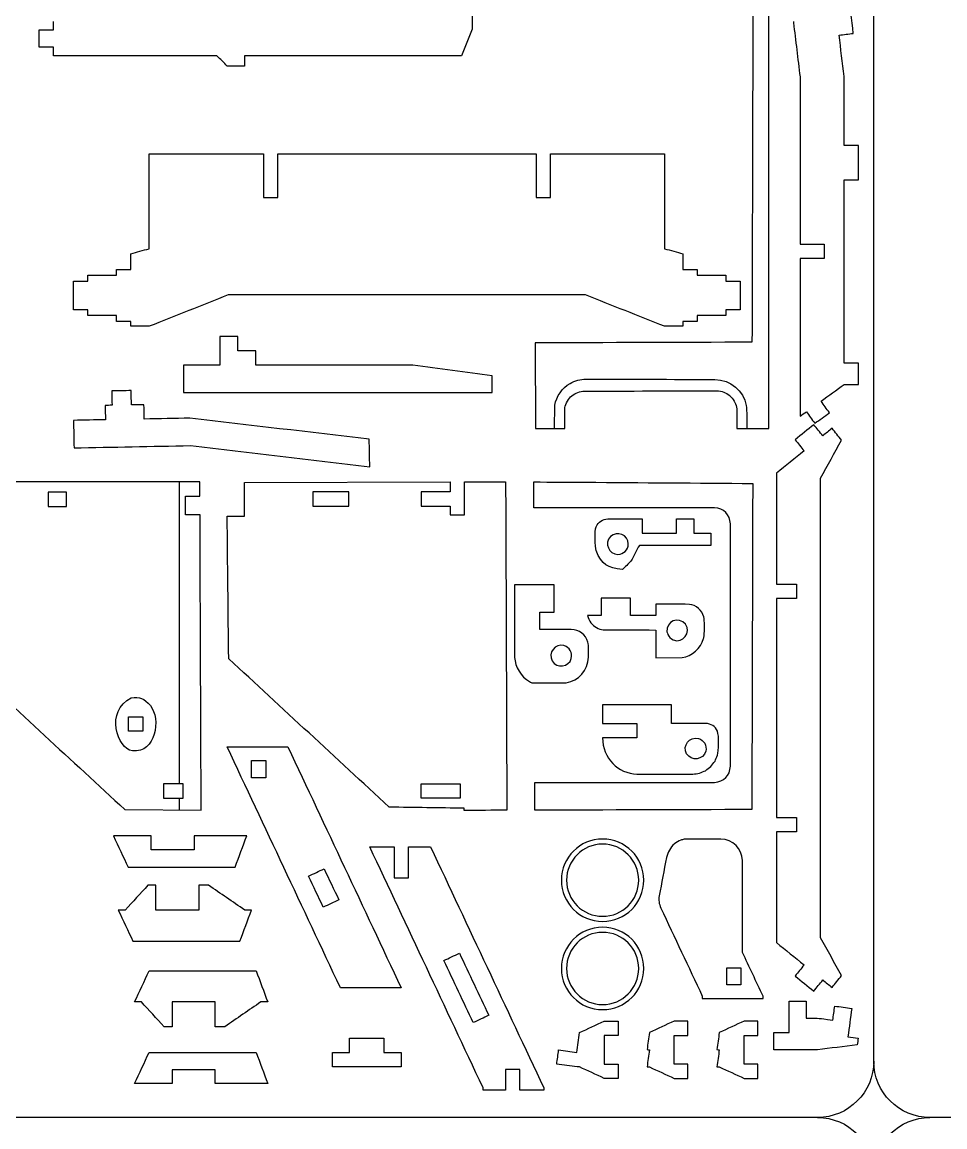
# Model space of a CAD drawing. Extents: x 1449 to 2334, y 110 to 990.
# Drawn here: x 1587.8 to 1752.1, y 548.2 to 744.9 of the extents above; entities that cross this region are included whole.
import ezdxf

# ---------------------------------------------------------------- set-up
doc = ezdxf.new("R2010")
doc.units = 0
doc.layers.get('0').update_dxf_attribs({"linetype": 'CONTINUOUS'})

msp = doc.modelspace()

# ---------------------------------------------------------------- linework, layer by layer
at = {"color": 175}
for p, q in [((1739.477645, 559.85946), (1739.477645, 979.85946)), ((1729.477645, 549.85946), (1459.477645, 549.85946)), ((2019.477645, 549.85946), (1749.477645, 549.85946))]:
    msp.add_line(p, q, dxfattribs=at)
at = {"color": 3}
for p, q in [((1734.195345, 722.90006), (1734.191645, 735.19916)), ((1679.177045, 687.76906), (1679.219345, 672.49826)), ((1679.219345, 672.49826), (1684.494745, 672.49826)), ((1715.099545, 672.49826), (1720.778245, 672.49826)), ((1619.500445, 663.00816), (1577.266645, 663.02806)), ((1627.409745, 662.88736), (1664.041145, 663.02016)), ((1666.584045, 663.03136), (1673.926845, 663.01226)), ((1700.654845, 631.72386), (1705.333345, 631.76256)), ((1678.580245, 627.23606), (1684.686445, 627.27476)), ((1606.126045, 604.67546), (1619.716145, 604.55056)), ((1712.256345, 599.44216), (1705.721645, 599.39026)), ((1611.672945, 591.20766), (1610.232745, 591.20926)), ((1621.046545, 591.20926), (1619.321645, 591.20766)), ((1614.560145, 566.02006), (1613.119945, 566.01846)), ((1623.933845, 566.01846), (1622.208745, 566.02006))]:
    msp.add_line(p, q, dxfattribs=at)
at = {"color": 1}
msp.add_line((1682.630145, 672.49826), (1682.667945, 676.67766), dxfattribs=at)
at = {"color": 250}
msp.add_line((1613.038345, 606.69716), (1616.494445, 606.69716), dxfattribs=at)
at = {"color": 3}
for points in [[(1720.778245, 672.49826), (1720.778045, 714.58866), (1720.777645, 756.67926), (1720.777345, 798.76966)], [(1667.948245, 770.09036), (1667.947245, 761.26536), (1667.946245, 752.44026), (1667.945145, 743.61526)], [(1735.832645, 742.86766), (1735.535845, 745.32186), (1735.239145, 747.77606), (1734.942445, 750.23016)], [(1717.948745, 746.32706), (1717.895945, 726.89886), (1717.843045, 707.47066), (1717.790145, 688.04246)], [(1593.412345, 743.48166), (1593.412345, 743.99156), (1593.412445, 744.50146), (1593.412445, 745.01136)], [(1667.945145, 743.61526), (1667.326845, 742.03816), (1666.708645, 740.46116), (1666.090345, 738.88406)], [(1725.178845, 745.01906), (1725.178845, 744.93406), (1725.178845, 744.84896), (1725.178845, 744.76406)], [(1725.178845, 744.76406), (1725.566845, 741.55536), (1725.954745, 738.34676), (1726.342645, 735.13806)], [(1590.862445, 740.42246), (1590.862645, 741.44236), (1590.862645, 742.46216), (1590.862745, 743.48196)], [(1590.862745, 743.48196), (1591.712645, 743.48186), (1592.562545, 743.48176), (1593.412345, 743.48166)], [(1733.301445, 742.56166), (1734.145145, 742.66366), (1734.988845, 742.76566), (1735.832645, 742.86766)], [(1734.191645, 735.19916), (1733.894845, 737.65336), (1733.598145, 740.10746), (1733.301445, 742.56166)], [(1593.411945, 740.42216), (1592.562145, 740.42226), (1591.712345, 740.42236), (1590.862445, 740.42246)], [(1593.411845, 738.89246), (1593.411845, 739.40236), (1593.411945, 739.91226), (1593.411945, 740.42216)], [(1622.530445, 738.88906), (1612.824145, 738.89016), (1603.118045, 738.89136), (1593.411845, 738.89246)], [(1624.365945, 737.05316), (1623.754045, 737.66516), (1623.142245, 738.27706), (1622.530445, 738.88906)], [(1627.425545, 738.88846), (1627.425445, 738.27666), (1627.425445, 737.66466), (1627.425345, 737.05286)], [(1666.090345, 738.88406), (1653.202045, 738.88546), (1640.313845, 738.88706), (1627.425545, 738.88846)], [(1627.425345, 737.05286), (1626.405545, 737.05296), (1625.385745, 737.05306), (1624.365945, 737.05316)], [(1726.342645, 735.13806), (1726.342645, 725.20566), (1726.342645, 715.27326), (1726.342645, 705.34086)], [(1736.744845, 722.90016), (1735.895045, 722.90016), (1735.045245, 722.90006), (1734.195345, 722.90006)], [(1736.744845, 716.78116), (1736.744845, 718.82086), (1736.744845, 720.86056), (1736.744845, 722.90016)], [(1610.449445, 704.52916), (1610.449445, 710.15846), (1610.449445, 715.78786), (1610.449445, 721.41726)], [(1610.449445, 721.41726), (1617.230545, 721.41726), (1624.011545, 721.41726), (1630.792645, 721.41726)], [(1630.792645, 721.41726), (1630.792645, 718.83346), (1630.792645, 716.24966), (1630.792645, 713.66586)], [(1633.342145, 721.41726), (1648.681045, 721.41726), (1664.019945, 721.41736), (1679.358745, 721.41736)], [(1633.342145, 713.66576), (1633.342145, 716.24956), (1633.342145, 718.83346), (1633.342145, 721.41726)], [(1679.358745, 721.41736), (1679.358745, 718.83356), (1679.358745, 716.24966), (1679.358745, 713.66586)], [(1681.908345, 713.66586), (1681.908345, 716.25216), (1681.908345, 718.83846), (1681.908345, 721.42486)], [(1681.908345, 721.42486), (1688.683445, 721.42486), (1695.458545, 721.42486), (1702.233645, 721.42486)], [(1702.233645, 721.42486), (1702.233645, 715.79296), (1702.233645, 710.16096), (1702.233645, 704.52916)], [(1734.195345, 684.14696), (1734.195345, 695.02496), (1734.195345, 705.90316), (1734.195345, 716.78116)], [(1734.195345, 716.78116), (1735.045245, 716.78116), (1735.895045, 716.78116), (1736.744845, 716.78116)], [(1630.792645, 713.66586), (1631.642545, 713.66586), (1632.492345, 713.66576), (1633.342145, 713.66576)], [(1679.358745, 713.66586), (1680.208645, 713.66586), (1681.058445, 713.66586), (1681.908345, 713.66586)], [(1607.186145, 703.65286), (1608.273845, 703.94486), (1609.361645, 704.23706), (1610.449445, 704.52916)], [(1702.233645, 704.52916), (1703.321345, 704.23706), (1704.409045, 703.94486), (1705.496745, 703.65286)], [(1726.342645, 705.34086), (1727.770445, 705.34086), (1729.198145, 705.34086), (1730.625845, 705.34086)], [(1730.625845, 705.34086), (1730.625845, 704.49096), (1730.625845, 703.64126), (1730.625845, 702.79136)], [(1607.186145, 700.85706), (1607.186145, 701.78906), (1607.186145, 702.72086), (1607.186145, 703.65286)], [(1705.496745, 703.65286), (1705.496745, 702.72086), (1705.496745, 701.78906), (1705.496745, 700.85706)], [(1730.625845, 702.79136), (1729.198145, 702.79136), (1727.770445, 702.79136), (1726.342645, 702.79136)], [(1726.342645, 702.79136), (1726.342645, 693.43036), (1726.342645, 684.06936), (1726.342645, 674.70836)], [(1604.636545, 699.83726), (1604.636545, 700.17726), (1604.636545, 700.51706), (1604.636545, 700.85706)], [(1604.636545, 700.85706), (1605.486445, 700.85706), (1606.336245, 700.85706), (1607.186145, 700.85706)], [(1705.496745, 700.85706), (1706.346645, 700.85706), (1707.196445, 700.85706), (1708.046345, 700.85706)], [(1708.046345, 700.85706), (1708.046345, 700.51706), (1708.046345, 700.17726), (1708.046345, 699.83726)], [(1596.987845, 693.67926), (1596.987845, 695.37906), (1596.987945, 697.07876), (1596.987945, 698.77856)], [(1596.987945, 698.77856), (1597.837745, 698.77856), (1598.687545, 698.77856), (1599.537445, 698.77856)], [(1599.537445, 698.77856), (1599.537445, 699.13146), (1599.537445, 699.48436), (1599.537445, 699.83726)], [(1599.537445, 699.83726), (1601.237145, 699.83726), (1602.936845, 699.83726), (1604.636545, 699.83726)], [(1708.046345, 699.83726), (1709.746045, 699.83726), (1711.445745, 699.83726), (1713.145445, 699.83726)], [(1713.145445, 699.83726), (1713.145445, 699.48436), (1713.145445, 699.13146), (1713.145445, 698.77856)], [(1713.145445, 698.77856), (1713.995345, 698.77856), (1714.845045, 698.77856), (1715.694945, 698.77856)], [(1715.694945, 698.77856), (1715.694945, 697.07876), (1715.694945, 695.37906), (1715.694945, 693.67926)], [(1624.541045, 696.30096), (1619.843845, 694.44126), (1615.146645, 692.58156), (1610.449445, 690.72186)], [(1688.159845, 696.30096), (1666.953545, 696.30096), (1645.747345, 696.30096), (1624.541045, 696.30096)], [(1702.233645, 690.72186), (1697.542445, 692.58156), (1692.851045, 694.44126), (1688.159845, 696.30096)], [(1599.537445, 693.67926), (1598.687545, 693.67926), (1597.837745, 693.67926), (1596.987845, 693.67926)], [(1599.537445, 692.62056), (1599.537445, 692.97346), (1599.537445, 693.32636), (1599.537445, 693.67926)], [(1604.636545, 692.62056), (1602.936845, 692.62056), (1601.237145, 692.62056), (1599.537445, 692.62056)], [(1604.636545, 691.60076), (1604.636545, 691.94076), (1604.636545, 692.28066), (1604.636545, 692.62056)], [(1713.145445, 692.62056), (1711.445745, 692.62056), (1709.746045, 692.62056), (1708.046345, 692.62056)], [(1708.046345, 692.62056), (1708.046345, 692.28066), (1708.046345, 691.94076), (1708.046345, 691.60076)], [(1715.694945, 693.67926), (1714.845045, 693.67926), (1713.995345, 693.67926), (1713.145445, 693.67926)], [(1713.145445, 693.67926), (1713.145445, 693.32636), (1713.145445, 692.97346), (1713.145445, 692.62056)], [(1607.186145, 691.60076), (1606.336245, 691.60076), (1605.486445, 691.60076), (1604.636545, 691.60076)], [(1607.186145, 690.72186), (1607.186145, 691.01486), (1607.186145, 691.30776), (1607.186145, 691.60076)], [(1610.449445, 690.72186), (1609.361645, 690.72186), (1608.273845, 690.72186), (1607.186145, 690.72186)], [(1705.496745, 690.72186), (1704.409045, 690.72186), (1703.321345, 690.72186), (1702.233645, 690.72186)], [(1708.046345, 691.60076), (1707.196445, 691.60076), (1706.346645, 691.60076), (1705.496745, 691.60076)], [(1705.496745, 691.60076), (1705.496745, 691.30776), (1705.496745, 691.01486), (1705.496745, 690.72186)], [(1626.248745, 688.92226), (1625.175545, 688.92226), (1624.102145, 688.92226), (1623.028945, 688.92226)], [(1623.028945, 688.92226), (1623.028945, 687.22266), (1623.028945, 685.52286), (1623.028945, 683.82316)], [(1626.248745, 686.37276), (1626.248745, 687.22266), (1626.248745, 688.07246), (1626.248745, 688.92226)], [(1717.790645, 687.88956), (1704.919345, 687.84936), (1692.048245, 687.80916), (1679.177045, 687.76906)], [(1717.790145, 688.04246), (1717.790345, 687.99146), (1717.790445, 687.94056), (1717.790645, 687.88956)], [(1629.468545, 686.37276), (1628.395345, 686.37276), (1627.321945, 686.37276), (1626.248745, 686.37276)], [(1629.468545, 683.82316), (1629.468545, 684.67306), (1629.468545, 685.52286), (1629.468545, 686.37276)], [(1623.028945, 683.82316), (1620.882345, 683.82316), (1618.735845, 683.82316), (1616.589345, 683.82316)], [(1616.589345, 683.82316), (1616.589345, 682.19146), (1616.589345, 680.55976), (1616.589345, 678.92806)], [(1657.396045, 683.82316), (1648.086945, 683.82316), (1638.777745, 683.82316), (1629.468545, 683.82316)], [(1671.547845, 681.87616), (1666.830545, 682.52516), (1662.113345, 683.17416), (1657.396045, 683.82316)], [(1736.744845, 684.14696), (1735.895045, 684.14696), (1735.045245, 684.14696), (1734.195345, 684.14696)], [(1736.744845, 680.36096), (1736.744845, 681.62286), (1736.744845, 682.88496), (1736.744845, 684.14696)], [(1671.547845, 678.92806), (1671.547845, 679.91066), (1671.547845, 680.89346), (1671.547845, 681.87616)], [(1607.256445, 679.27446), (1606.104545, 679.25236), (1604.952745, 679.23026), (1603.800945, 679.20806)], [(1603.800945, 679.20806), (1603.817245, 678.35836), (1603.833545, 677.50876), (1603.849945, 676.65906)], [(1607.305345, 676.72536), (1607.289045, 677.57516), (1607.272745, 678.42476), (1607.256445, 679.27446)], [(1616.589345, 678.92806), (1634.908845, 678.92806), (1653.228345, 678.92806), (1671.547845, 678.92806)], [(1685.709045, 678.34656), (1686.372345, 678.90656), (1687.149645, 679.14726), (1688.003445, 679.18556)], [(1688.003445, 679.18556), (1695.846645, 679.20086), (1703.689845, 679.21596), (1711.533145, 679.23126)], [(1711.533145, 679.23126), (1712.380045, 679.19286), (1713.171545, 678.94006), (1713.827445, 678.38716)], [(1730.088345, 677.40456), (1731.457345, 678.38996), (1732.826245, 679.37546), (1734.195245, 680.36086)], [(1734.195245, 680.36086), (1735.045145, 680.36086), (1735.895045, 680.36096), (1736.744845, 680.36096)], [(1603.849945, 676.65906), (1603.442045, 676.65116), (1603.034245, 676.64336), (1602.626345, 676.63556)], [(1609.537345, 676.76826), (1608.793345, 676.75396), (1608.049345, 676.73966), (1607.305345, 676.72536)], [(1609.586245, 674.21916), (1609.569945, 675.06886), (1609.553645, 675.91856), (1609.537345, 676.76826)], [(1684.494745, 676.25816), (1684.591445, 676.97246), (1685.142645, 677.86846), (1685.709045, 678.34656)], [(1713.827445, 678.38716), (1713.971045, 678.24386), (1714.114445, 678.10056), (1714.258045, 677.95716)], [(1714.258045, 677.95716), (1714.819445, 677.16576), (1715.053445, 676.68716), (1715.099545, 675.66476)], [(1731.577845, 675.33536), (1731.081245, 676.02506), (1730.584845, 676.71486), (1730.088345, 677.40456)], [(1602.626345, 676.63556), (1602.642645, 675.78576), (1602.659045, 674.93616), (1602.675345, 674.08646)], [(1684.494745, 672.49826), (1684.494745, 673.75156), (1684.494745, 675.00486), (1684.494745, 676.25816)], [(1715.099545, 675.66476), (1715.099545, 674.60926), (1715.099545, 673.55376), (1715.099545, 672.49826)], [(1726.342645, 674.70836), (1726.718745, 674.97896), (1727.094745, 675.24976), (1727.470745, 675.52036)], [(1727.470745, 675.52036), (1727.967245, 674.83066), (1728.463745, 674.14086), (1728.960145, 673.45116)], [(1728.960145, 673.45116), (1729.832745, 674.07916), (1730.705245, 674.70736), (1731.577845, 675.33536)], [(1602.675345, 674.08646), (1600.779445, 674.05006), (1598.883645, 674.01366), (1596.987845, 673.97726)], [(1596.987845, 673.97726), (1597.019145, 672.34586), (1597.050445, 670.71436), (1597.081845, 669.08296)], [(1617.720845, 674.37526), (1615.009345, 674.32326), (1612.297745, 674.27126), (1609.586245, 674.21916)], [(1649.647545, 670.61616), (1639.005245, 671.86916), (1628.363045, 673.12226), (1617.720845, 674.37526)], [(1728.800845, 673.20846), (1727.691145, 672.31466), (1726.581445, 671.42086), (1725.471745, 670.52696)], [(1730.400145, 671.22286), (1729.867045, 671.88476), (1729.333945, 672.54656), (1728.800845, 673.20846)], [(1732.064745, 672.56356), (1731.509845, 672.11666), (1730.954945, 671.66976), (1730.400145, 671.22286)], [(1733.729345, 670.43686), (1733.174445, 671.14576), (1732.619545, 671.85466), (1732.064745, 672.56356)], [(1597.081845, 669.08296), (1603.992845, 669.21566), (1610.903745, 669.34836), (1617.814845, 669.48116)], [(1617.814845, 669.48116), (1628.457045, 668.22806), (1639.099245, 666.97496), (1649.741545, 665.72196)], [(1649.741545, 665.72196), (1649.710245, 667.35336), (1649.678945, 668.98476), (1649.647545, 670.61616)], [(1725.471745, 670.52696), (1726.004845, 669.86516), (1726.537945, 669.20326), (1727.071045, 668.54146)], [(1729.995245, 663.70326), (1731.239945, 665.94786), (1732.484545, 668.19236), (1733.729345, 670.43686)], [(1727.071045, 668.54146), (1725.428145, 667.21826), (1723.785345, 665.89506), (1722.142545, 664.57186)], [(1619.500445, 660.45866), (1619.500445, 661.30846), (1619.500445, 662.15826), (1619.500445, 663.00816)], [(1627.409745, 656.93236), (1627.409745, 658.91736), (1627.409745, 660.90236), (1627.409745, 662.88736)], [(1664.041145, 663.02016), (1664.041145, 662.42226), (1664.041145, 661.82436), (1664.041145, 661.22636)], [(1666.590645, 657.16736), (1666.588545, 659.12206), (1666.586245, 661.07666), (1666.584045, 663.03136)], [(1673.926845, 663.01226), (1673.998345, 643.53026), (1674.069745, 624.04826), (1674.141245, 604.56636)], [(1678.947445, 658.42166), (1678.941845, 659.95176), (1678.936145, 661.48196), (1678.930545, 663.01206)], [(1678.930545, 663.01206), (1682.006145, 662.99496), (1685.081845, 662.97796), (1688.157545, 662.96086)], [(1688.157545, 662.96086), (1698.077845, 662.88936), (1707.998145, 662.81776), (1717.918545, 662.74626)], [(1722.142545, 664.57186), (1722.142545, 657.99166), (1722.142545, 651.41136), (1722.142545, 644.83126)], [(1729.995245, 581.86686), (1729.995245, 609.14566), (1729.995245, 636.42446), (1729.995245, 663.70326)], [(1664.041145, 661.22636), (1662.326745, 661.22636), (1660.612445, 661.22636), (1658.898045, 661.22636)], [(1658.898045, 661.22636), (1658.898045, 660.37656), (1658.898045, 659.52676), (1658.898045, 658.67686)], [(1717.918545, 662.74626), (1717.865445, 643.39306), (1717.812245, 624.03986), (1717.759245, 604.68666)], [(1616.950945, 657.14416), (1616.950945, 658.24896), (1616.950945, 659.35386), (1616.950945, 660.45866)], [(1616.950945, 660.45866), (1617.800845, 660.45866), (1618.650645, 660.45866), (1619.500445, 660.45866)], [(1619.512345, 657.14416), (1618.658545, 657.14416), (1617.804745, 657.14416), (1616.950945, 657.14416)], [(1619.716145, 604.55056), (1619.648145, 622.08176), (1619.580345, 639.61296), (1619.512345, 657.14416)], [(1658.898045, 658.67686), (1660.612445, 658.67686), (1662.326745, 658.67686), (1664.041145, 658.67686)], [(1664.041145, 658.67686), (1664.041145, 658.17376), (1664.041145, 657.67046), (1664.041145, 657.16736)], [(1664.041145, 657.16736), (1664.891045, 657.16736), (1665.740745, 657.16736), (1666.590645, 657.16736)], [(1711.094745, 658.42176), (1700.379045, 658.42176), (1689.663245, 658.42166), (1678.947445, 658.42166)], [(1713.950545, 655.56606), (1713.876845, 657.20726), (1712.735845, 658.34796), (1711.094745, 658.42176)], [(1624.624245, 631.53056), (1624.532945, 639.99776), (1624.441545, 648.46506), (1624.350245, 656.93236)], [(1624.350245, 656.93236), (1625.370045, 656.93236), (1626.389845, 656.93236), (1627.409745, 656.93236)], [(1690.021445, 650.78916), (1689.850245, 651.42806), (1689.731645, 654.29256), (1690.039645, 655.03666)], [(1690.039645, 655.03666), (1690.411045, 655.93376), (1691.190545, 656.38086), (1692.145245, 656.44356)], [(1692.145245, 656.44356), (1694.179745, 656.44356), (1696.214145, 656.44356), (1698.248645, 656.44356)], [(1698.248645, 656.44356), (1698.248645, 655.59366), (1698.248645, 654.74396), (1698.248645, 653.89406)], [(1704.367545, 653.89406), (1704.367545, 654.74396), (1704.367545, 655.59366), (1704.367545, 656.44356)], [(1704.367545, 656.44356), (1705.387345, 656.44356), (1706.407245, 656.44356), (1707.427045, 656.44356)], [(1707.427045, 656.44356), (1707.427045, 655.59366), (1707.427045, 654.74396), (1707.427045, 653.89406)], [(1713.950645, 612.38056), (1713.950645, 626.77566), (1713.950545, 641.17086), (1713.950545, 655.56606)], [(1698.248645, 653.89406), (1700.288245, 653.89406), (1702.327945, 653.89406), (1704.367545, 653.89406)], [(1707.427045, 653.89406), (1708.446845, 653.89406), (1709.466645, 653.89396), (1710.486445, 653.89396)], [(1710.486445, 653.89396), (1710.486445, 653.17076), (1710.486445, 652.44776), (1710.486445, 651.72456)], [(1697.738745, 651.72456), (1697.240445, 650.79006), (1696.741945, 649.85536), (1696.243645, 648.92076)], [(1710.486445, 651.72456), (1706.237245, 651.72456), (1701.987945, 651.72456), (1697.738745, 651.72456)], [(1694.733645, 647.41066), (1692.088045, 647.68656), (1691.057645, 648.28726), (1690.021445, 650.78916)], [(1696.243645, 648.92076), (1695.740345, 648.41736), (1695.236945, 647.91406), (1694.733645, 647.41066)], [(1682.557545, 644.71356), (1680.211945, 644.71356), (1677.866345, 644.71356), (1675.520745, 644.71356)], [(1675.520745, 644.71356), (1675.520745, 640.40406), (1675.520745, 636.09456), (1675.520745, 631.78506)], [(1682.557545, 639.81836), (1682.557545, 641.45006), (1682.557545, 643.08186), (1682.557545, 644.71356)], [(1722.142545, 644.83126), (1723.332345, 644.83126), (1724.522145, 644.83126), (1725.711945, 644.83126)], [(1725.711945, 644.83126), (1725.711945, 643.98136), (1725.711945, 643.13156), (1725.711945, 642.28166)], [(1696.167645, 642.31466), (1694.433945, 642.31466), (1692.700145, 642.31466), (1690.966545, 642.31466)], [(1690.966545, 642.31466), (1690.966545, 641.29486), (1690.966545, 640.27496), (1690.966545, 639.25516)], [(1696.167645, 639.25516), (1696.167645, 640.27496), (1696.167645, 641.29486), (1696.167645, 642.31466)], [(1706.663145, 641.22056), (1704.660445, 641.22926), (1702.657545, 641.23806), (1700.654845, 641.24676)], [(1700.654845, 641.24676), (1700.654845, 640.58286), (1700.654845, 639.91906), (1700.654845, 639.25516)], [(1725.711945, 642.28166), (1724.522145, 642.28166), (1723.332345, 642.28166), (1722.142545, 642.28166)], [(1722.142545, 642.28166), (1722.142545, 629.28386), (1722.142545, 616.28626), (1722.142545, 603.28846)], [(1680.007945, 636.75896), (1680.007945, 637.77876), (1680.007945, 638.79856), (1680.007945, 639.81836)], [(1680.007945, 639.81836), (1680.857845, 639.81836), (1681.707645, 639.81836), (1682.557545, 639.81836)], [(1709.219045, 638.97916), (1708.905645, 640.14866), (1707.832045, 641.10286), (1706.663145, 641.22056)], [(1690.966545, 639.25516), (1690.150645, 639.25516), (1689.334845, 639.25516), (1688.518945, 639.25516)], [(1688.518945, 639.25516), (1688.668145, 638.78386), (1688.790345, 638.34786), (1689.118445, 637.91736)], [(1689.118445, 637.91736), (1689.617345, 637.26276), (1690.473045, 636.76906), (1691.307845, 636.67176)], [(1700.654845, 639.25516), (1699.159045, 639.25516), (1697.663345, 639.25516), (1696.167645, 639.25516)], [(1709.284545, 635.71386), (1709.331445, 636.43756), (1709.372245, 638.40716), (1709.219045, 638.97916)], [(1685.616945, 636.75896), (1683.747245, 636.75896), (1681.877645, 636.75896), (1680.007945, 636.75896)], [(1688.572245, 634.49136), (1688.211045, 635.83896), (1687.036345, 636.71226), (1685.616945, 636.75896)], [(1691.307845, 636.67176), (1694.423545, 636.66466), (1697.539145, 636.65756), (1700.654845, 636.65046)], [(1700.654845, 636.65046), (1700.654845, 635.00836), (1700.654845, 633.36606), (1700.654845, 631.72386)], [(1709.167945, 635.12486), (1709.206745, 635.32116), (1709.245745, 635.51746), (1709.284545, 635.71386)], [(1688.676445, 631.82526), (1688.694145, 632.37336), (1688.728545, 633.90796), (1688.572245, 634.49136)], [(1705.333345, 631.76256), (1707.152045, 632.00036), (1708.694645, 633.35266), (1709.167945, 635.12486)], [(1653.217845, 605.10656), (1643.686645, 613.91456), (1634.155445, 622.72246), (1624.624245, 631.53056)], [(1675.520745, 631.78506), (1675.619145, 630.03836), (1676.657445, 628.37156), (1678.160345, 627.46486)], [(1684.686445, 627.27476), (1686.964545, 627.57266), (1688.599545, 629.44506), (1688.676445, 631.82526)], [(1577.545745, 631.08526), (1587.072445, 622.28206), (1596.599245, 613.47866), (1606.126045, 604.67546)], [(1678.160345, 627.46486), (1678.300245, 627.38856), (1678.440245, 627.31236), (1678.580245, 627.23606)], [(1703.434045, 623.34396), (1699.354845, 623.34396), (1695.275545, 623.34396), (1691.196245, 623.34396)], [(1691.196245, 623.34396), (1691.196245, 622.23916), (1691.196245, 621.13436), (1691.196245, 620.02956)], [(1703.434045, 620.02956), (1703.434045, 621.13436), (1703.434045, 622.23916), (1703.434045, 623.34396)], [(1691.196245, 620.02956), (1693.235845, 620.02956), (1695.275545, 620.02956), (1697.315145, 620.02956)], [(1697.315145, 620.02956), (1697.315145, 619.17966), (1697.315145, 618.32986), (1697.315145, 617.47996)], [(1709.537445, 620.02956), (1707.502945, 620.02956), (1705.468545, 620.02956), (1703.434045, 620.02956)], [(1711.643045, 618.62266), (1711.271845, 619.51966), (1710.492145, 619.96706), (1709.537445, 620.02956)], [(1711.661245, 614.37506), (1711.832445, 615.01396), (1711.951045, 617.87866), (1711.643045, 618.62266)], [(1624.350245, 615.83586), (1627.954845, 615.83606), (1631.559545, 615.83616), (1635.164245, 615.83636)], [(1644.510345, 572.94356), (1637.790345, 587.24096), (1631.070245, 601.53846), (1624.350245, 615.83586)], [(1635.164245, 615.83636), (1641.884245, 601.53886), (1648.604145, 587.24136), (1655.324245, 572.94396)], [(1691.196245, 617.47996), (1691.196245, 613.85136), (1693.933545, 611.07736), (1697.315145, 610.99666)], [(1697.315145, 617.47996), (1695.275545, 617.47996), (1693.235845, 617.47996), (1691.196245, 617.47996)], [(1711.205845, 613.27576), (1711.357645, 613.64226), (1711.509445, 614.00856), (1711.661245, 614.37506)], [(1709.537445, 611.60736), (1709.852145, 611.84886), (1710.166845, 612.09026), (1710.481545, 612.33166)], [(1710.481545, 612.33166), (1710.722945, 612.64636), (1710.964345, 612.96116), (1711.205845, 613.27576)], [(1711.094845, 609.52486), (1712.736145, 609.59856), (1713.876445, 610.73906), (1713.950645, 612.38056)], [(1697.315145, 610.99666), (1700.629645, 610.99666), (1703.943945, 610.99666), (1707.258445, 610.99666)], [(1707.258445, 610.99666), (1707.651645, 611.04846), (1708.044945, 611.10016), (1708.438145, 611.15196)], [(1708.438145, 611.15196), (1708.804645, 611.30376), (1709.170945, 611.45566), (1709.537445, 611.60736)], [(1679.127245, 609.52476), (1689.783045, 609.52476), (1700.439045, 609.52486), (1711.094845, 609.52486)], [(1679.145545, 604.56616), (1679.139445, 606.21896), (1679.133345, 607.87186), (1679.127245, 609.52476)], [(1666.563845, 604.92806), (1662.115245, 604.98756), (1657.666445, 605.04706), (1653.217845, 605.10656)], [(1666.554445, 604.52026), (1666.557545, 604.65616), (1666.560645, 604.79216), (1666.563845, 604.92806)], [(1674.141245, 604.56636), (1671.612345, 604.55096), (1669.083345, 604.53556), (1666.554445, 604.52026)], [(1717.759245, 604.68666), (1704.888045, 604.64646), (1692.016745, 604.60636), (1679.145545, 604.56616)], [(1722.142545, 603.28846), (1723.332345, 603.28846), (1724.522145, 603.28846), (1725.711945, 603.28846)], [(1725.711945, 603.28846), (1725.711945, 602.43856), (1725.711945, 601.58876), (1725.711945, 600.73886)], [(1610.811445, 599.98616), (1608.576345, 599.98616), (1606.341245, 599.98616), (1604.106145, 599.98616)], [(1604.106145, 599.98616), (1604.973745, 598.14026), (1605.841345, 596.29426), (1606.708845, 594.44836)], [(1610.811345, 597.53866), (1610.811345, 598.35446), (1610.811445, 599.17036), (1610.811445, 599.98616)], [(1618.460645, 599.98616), (1618.460645, 599.17036), (1618.460545, 598.35446), (1618.460545, 597.53866)], [(1627.829045, 599.98616), (1624.706245, 599.98616), (1621.583545, 599.98616), (1618.460645, 599.98616)], [(1625.761245, 594.44826), (1626.450445, 596.29426), (1627.139845, 598.14026), (1627.829045, 599.98616)], [(1725.711945, 600.73886), (1724.522145, 600.73886), (1723.332345, 600.73886), (1722.142545, 600.73886)], [(1722.142545, 600.73886), (1722.142545, 594.15876), (1722.142545, 587.57856), (1722.142545, 580.99836)], [(1669.901745, 555.15136), (1663.181745, 569.44886), (1656.461645, 583.74626), (1649.741545, 598.04376)], [(1649.741545, 598.04376), (1651.188845, 598.04266), (1652.636045, 598.04156), (1654.083345, 598.04046)], [(1654.083345, 598.04046), (1654.083445, 596.21006), (1654.083545, 594.37946), (1654.083645, 592.54896)], [(1656.632845, 598.04096), (1657.940345, 598.04206), (1659.248045, 598.04306), (1660.555545, 598.04416)], [(1656.633145, 592.54906), (1656.633045, 594.37976), (1656.632945, 596.21026), (1656.632845, 598.04096)], [(1660.555545, 598.04416), (1667.275545, 583.74676), (1673.995645, 569.44916), (1680.715645, 555.15176)], [(1691.196245, 599.44216), (1687.144045, 599.44216), (1683.859145, 596.15726), (1683.859145, 592.10506)], [(1698.533345, 592.10506), (1698.533345, 596.15716), (1695.248445, 599.44216), (1691.196245, 599.44216)], [(1703.984145, 598.58206), (1703.237945, 597.92506), (1702.809645, 597.09486), (1702.561545, 596.15766)], [(1705.097845, 599.22376), (1704.747645, 599.06056), (1704.284245, 598.84626), (1703.984145, 598.58206)], [(1705.721645, 599.39026), (1705.513745, 599.33476), (1705.305745, 599.27926), (1705.097845, 599.22376)], [(1716.091945, 595.60596), (1715.994745, 597.77486), (1714.425345, 599.34436), (1712.256345, 599.44216)], [(1618.460545, 597.53866), (1615.910845, 597.53866), (1613.361045, 597.53866), (1610.811345, 597.53866)], [(1702.561545, 596.15766), (1702.131045, 593.88946), (1701.700645, 591.62126), (1701.270245, 589.35306)], [(1606.708845, 594.44836), (1613.059545, 594.44836), (1619.410445, 594.44826), (1625.761245, 594.44826)], [(1716.090145, 579.26316), (1716.090745, 584.71076), (1716.091345, 590.15836), (1716.091945, 595.60596)], [(1654.083645, 592.54896), (1654.933445, 592.54896), (1655.783345, 592.54906), (1656.633145, 592.54906)], [(1683.859145, 592.10506), (1683.859145, 588.05286), (1687.144045, 584.76796), (1691.196245, 584.76796)], [(1691.196245, 584.76796), (1695.248445, 584.76796), (1698.533345, 588.05286), (1698.533345, 592.10506)], [(1610.232745, 591.20926), (1608.885545, 589.73576), (1607.538445, 588.26216), (1606.191345, 586.78866)], [(1611.672945, 586.78766), (1611.672945, 588.26106), (1611.672945, 589.73436), (1611.672945, 591.20766)], [(1619.321645, 591.20766), (1619.321645, 589.73436), (1619.321645, 588.26106), (1619.321645, 586.78766)], [(1627.466645, 586.78876), (1625.326645, 588.26226), (1623.186545, 589.73576), (1621.046545, 591.20926)], [(1701.270245, 589.35306), (1701.146445, 588.48516), (1701.229845, 587.96106), (1701.568745, 587.15466)], [(1606.191345, 586.78866), (1605.783345, 586.78866), (1605.375545, 586.78876), (1604.967545, 586.78876)], [(1604.967545, 586.78876), (1605.835045, 584.94286), (1606.702545, 583.09696), (1607.570045, 581.25096)], [(1619.321645, 586.78766), (1616.772045, 586.78766), (1614.222545, 586.78766), (1611.672945, 586.78766)], [(1626.622545, 581.25096), (1627.311745, 583.09696), (1628.001145, 584.94286), (1628.690345, 586.78876)], [(1628.690345, 586.78876), (1628.282445, 586.78876), (1627.874545, 586.78876), (1627.466645, 586.78876)], [(1701.568745, 587.15466), (1704.026945, 581.92366), (1706.485145, 576.69266), (1708.943345, 571.46166)], [(1691.196245, 583.73156), (1687.144045, 583.73156), (1683.859145, 580.44666), (1683.859145, 576.39446)], [(1698.533345, 576.39446), (1698.533345, 580.44656), (1695.248445, 583.73156), (1691.196245, 583.73156)], [(1607.570045, 581.25096), (1613.920845, 581.25096), (1620.271745, 581.25096), (1626.622545, 581.25096)], [(1722.142545, 580.99836), (1723.785345, 579.67516), (1725.428145, 578.35196), (1727.071045, 577.02876)], [(1733.729345, 575.13336), (1732.484545, 577.37776), (1731.239945, 579.62236), (1729.995245, 581.86686)], [(1719.756945, 571.46106), (1718.534645, 574.06176), (1717.312445, 576.66246), (1716.090145, 579.26316)], [(1683.859145, 576.39446), (1683.859145, 572.34226), (1687.144045, 569.05736), (1691.196245, 569.05736)], [(1691.196245, 569.05736), (1695.248445, 569.05736), (1698.533345, 572.34226), (1698.533345, 576.39446)], [(1727.071045, 577.02876), (1726.537945, 576.36696), (1726.004845, 575.70506), (1725.471745, 575.04316)], [(1607.854745, 570.43896), (1608.722245, 572.28486), (1609.589845, 574.13076), (1610.457345, 575.97676)], [(1610.457345, 575.97676), (1616.808145, 575.97676), (1623.158945, 575.97676), (1629.509745, 575.97676)], [(1629.509745, 575.97676), (1630.199045, 574.13076), (1630.888345, 572.28486), (1631.577545, 570.43896)], [(1725.471745, 575.04316), (1726.581445, 574.14936), (1727.691145, 573.25556), (1728.800845, 572.36176)], [(1732.064745, 573.00666), (1732.619545, 573.71546), (1733.174445, 574.42446), (1733.729345, 575.13336)], [(1655.324245, 572.94396), (1651.719545, 572.94386), (1648.114945, 572.94366), (1644.510345, 572.94356)], [(1728.800845, 572.36176), (1729.333945, 573.02366), (1729.867045, 573.68546), (1730.400145, 574.34736)], [(1730.400145, 574.34736), (1730.954945, 573.90046), (1731.509845, 573.45356), (1732.064745, 573.00666)], [(1609.078545, 570.43906), (1608.670645, 570.43906), (1608.262645, 570.43896), (1607.854745, 570.43896)], [(1613.119945, 566.01846), (1611.772845, 567.49196), (1610.425745, 568.96556), (1609.078545, 570.43906)], [(1622.208745, 570.44006), (1619.659245, 570.44006), (1617.109645, 570.44006), (1614.560145, 570.44006)], [(1614.560145, 570.44006), (1614.560145, 568.96676), (1614.560145, 567.49336), (1614.560145, 566.02006)], [(1622.208745, 566.02006), (1622.208745, 567.49336), (1622.208745, 568.96676), (1622.208745, 570.44006)], [(1630.353745, 570.43906), (1628.213745, 568.96556), (1626.073845, 567.49196), (1623.933845, 566.01846)], [(1631.577545, 570.43896), (1631.169645, 570.43896), (1630.761745, 570.43906), (1630.353745, 570.43906)], [(1708.943345, 571.46166), (1708.943345, 571.31956), (1708.943245, 571.17756), (1708.943245, 571.03546)], [(1708.943245, 571.03546), (1712.547845, 571.03526), (1716.152445, 571.03516), (1719.756945, 571.03496)], [(1719.756945, 571.03496), (1719.756945, 571.17696), (1719.756945, 571.31906), (1719.756945, 571.46106)], [(1724.384045, 564.97676), (1724.384245, 566.84416), (1724.384345, 568.71176), (1724.384445, 570.57916)], [(1724.384445, 570.57916), (1725.404345, 570.57906), (1726.424145, 570.57896), (1727.443945, 570.57886)], [(1727.443945, 570.57886), (1727.443845, 569.56046), (1727.443845, 568.54206), (1727.443745, 567.52356)], [(1732.181845, 567.17696), (1732.295345, 568.01626), (1732.408845, 568.85556), (1732.522345, 569.69486)], [(1732.522345, 569.69486), (1733.532945, 569.55816), (1734.543645, 569.42146), (1735.554245, 569.28486)], [(1735.554245, 569.28486), (1735.326845, 567.60336), (1735.099345, 565.92186), (1734.871945, 564.24036)], [(1687.074845, 564.97736), (1688.548145, 565.65656), (1690.021545, 566.33576), (1691.494845, 567.01506)], [(1691.494845, 567.01506), (1692.310745, 567.01506), (1693.126545, 567.01506), (1693.942445, 567.01506)], [(1693.942445, 567.01506), (1693.942445, 566.16466), (1693.942445, 565.31426), (1693.942445, 564.46396)], [(1703.941845, 567.01506), (1702.468545, 566.33586), (1700.995145, 565.65656), (1699.521845, 564.97726)], [(1706.389345, 567.01506), (1705.573545, 567.01506), (1704.757645, 567.01506), (1703.941845, 567.01506)], [(1706.389345, 564.46386), (1706.389345, 565.31426), (1706.389345, 566.16466), (1706.389345, 567.01506)], [(1716.387745, 567.01666), (1714.914345, 566.33746), (1713.441045, 565.65816), (1711.967745, 564.97896)], [(1718.835345, 567.01666), (1718.019445, 567.01666), (1717.203645, 567.01666), (1716.387745, 567.01666)], [(1718.835345, 564.46546), (1718.835345, 565.31596), (1718.835345, 566.16626), (1718.835345, 567.01666)], [(1727.443745, 567.52356), (1730.227245, 567.52326), (1729.273645, 567.57036), (1732.181845, 567.17696)], [(1686.595745, 561.44396), (1686.755545, 562.62186), (1686.915145, 563.79956), (1687.074845, 564.97736)], [(1699.521845, 564.97726), (1699.385045, 563.96906), (1699.248145, 562.96086), (1699.111345, 561.95266)], [(1711.967745, 564.97896), (1711.830845, 563.97066), (1711.694045, 562.96256), (1711.557145, 561.95426)], [(1721.691345, 564.97626), (1722.588945, 564.97646), (1723.486445, 564.97656), (1724.384045, 564.97676)], [(1721.691345, 561.91686), (1721.691345, 562.93666), (1721.691345, 563.95646), (1721.691345, 564.97626)], [(1646.145245, 561.45256), (1646.145245, 562.30246), (1646.145345, 563.15236), (1646.145345, 564.00226)], [(1646.145345, 564.00226), (1648.185045, 564.00226), (1650.224745, 564.00236), (1652.264445, 564.00236)], [(1652.264445, 564.00236), (1652.264545, 563.15256), (1652.264545, 562.30266), (1652.264545, 561.45276)], [(1691.494845, 564.46396), (1691.494845, 562.76436), (1691.494845, 561.06486), (1691.494845, 559.36526)], [(1693.942445, 564.46396), (1693.126545, 564.46396), (1692.310745, 564.46396), (1691.494845, 564.46396)], [(1703.941845, 559.36476), (1703.941845, 561.06446), (1703.941845, 562.76416), (1703.941845, 564.46386)], [(1703.941845, 564.46386), (1704.757645, 564.46386), (1705.573545, 564.46386), (1706.389345, 564.46386)], [(1716.387745, 559.36636), (1716.387745, 561.06606), (1716.387745, 562.76586), (1716.387745, 564.46546)], [(1716.387745, 564.46546), (1717.203645, 564.46546), (1718.019445, 564.46546), (1718.835345, 564.46546)], [(1736.529545, 562.78446), (1734.163045, 562.49526), (1731.796645, 562.20606), (1729.430145, 561.91686)], [(1734.871945, 564.24036), (1735.478445, 564.15936), (1736.084945, 564.07846), (1736.691445, 563.99746)], [(1736.691445, 563.99746), (1736.637545, 563.59306), (1736.583545, 563.18876), (1736.529545, 562.78446)], [(1607.854745, 555.91476), (1608.722245, 557.76066), (1609.589845, 559.60666), (1610.457345, 561.45266)], [(1610.457345, 561.45266), (1616.808045, 561.45266), (1623.158945, 561.45266), (1629.509745, 561.45266)], [(1629.509745, 561.45266), (1630.198945, 559.60666), (1630.888345, 557.76066), (1631.577545, 555.91476)], [(1643.085745, 558.90286), (1643.085745, 559.75276), (1643.085745, 560.60266), (1643.085745, 561.45256)], [(1643.085745, 561.45256), (1644.105545, 561.45256), (1645.125445, 561.45256), (1646.145245, 561.45256)], [(1652.264545, 561.45276), (1653.284445, 561.45276), (1654.304245, 561.45276), (1655.324145, 561.45276)], [(1655.324145, 561.45276), (1655.324145, 560.60286), (1655.324245, 559.75306), (1655.324245, 558.90316)], [(1683.021345, 559.35636), (1683.136045, 560.19976), (1683.250745, 561.04306), (1683.365445, 561.88646)], [(1683.365445, 561.88646), (1684.442245, 561.73896), (1685.519045, 561.59146), (1686.595745, 561.44396)], [(1699.519045, 561.89806), (1699.381645, 560.88606), (1699.244145, 559.87416), (1699.106745, 558.86216)], [(1699.111345, 561.95266), (1699.247245, 561.93446), (1699.383145, 561.91626), (1699.519045, 561.89806)], [(1711.965045, 561.89966), (1711.827545, 560.88776), (1711.690145, 559.87576), (1711.552645, 558.86386)], [(1711.557145, 561.95426), (1711.693145, 561.93606), (1711.829045, 561.91786), (1711.965045, 561.89966)], [(1729.430145, 561.91686), (1726.850545, 561.91686), (1724.270945, 561.91686), (1721.691345, 561.91686)], [(1655.324245, 558.90316), (1651.244745, 558.90306), (1647.165245, 558.90296), (1643.085745, 558.90286)], [(1686.659245, 558.86226), (1685.446645, 559.02696), (1684.233945, 559.19166), (1683.021345, 559.35636)], [(1687.074845, 558.86636), (1686.936245, 558.86496), (1686.797845, 558.86366), (1686.659245, 558.86226)], [(1691.494845, 556.81706), (1690.021545, 557.50016), (1688.548145, 558.18326), (1687.074845, 558.86636)], [(1691.494845, 559.36526), (1692.310745, 559.36526), (1693.126545, 559.36526), (1693.942445, 559.36526)], [(1693.942445, 559.36526), (1693.942445, 558.51586), (1693.942445, 557.66656), (1693.942445, 556.81706)], [(1699.106745, 558.86216), (1699.245145, 558.86356), (1699.383445, 558.86486), (1699.521845, 558.86626)], [(1699.521845, 558.86626), (1700.995145, 558.18316), (1702.468545, 557.50016), (1703.941845, 556.81706)], [(1706.389345, 559.36476), (1705.573545, 559.36476), (1704.757645, 559.36476), (1703.941845, 559.36476)], [(1706.389345, 556.81706), (1706.389345, 557.66626), (1706.389345, 558.51556), (1706.389345, 559.36476)], [(1711.552645, 558.86386), (1711.691045, 558.86516), (1711.829345, 558.86656), (1711.967745, 558.86786)], [(1711.967745, 558.86786), (1713.441045, 558.18476), (1714.914345, 557.50176), (1716.387745, 556.81866)], [(1718.835345, 559.36636), (1718.019445, 559.36636), (1717.203645, 559.36636), (1716.387745, 559.36636)], [(1718.835345, 556.81866), (1718.835345, 557.66786), (1718.835345, 558.51716), (1718.835345, 559.36636)], [(1622.209145, 558.36236), (1619.659345, 558.36236), (1617.109545, 558.36236), (1614.559845, 558.36236)], [(1614.559845, 558.36236), (1614.559845, 557.54646), (1614.559945, 556.73066), (1614.559945, 555.91476)], [(1622.209145, 555.91476), (1622.209145, 556.73066), (1622.209145, 557.54646), (1622.209145, 558.36236)], [(1676.440645, 558.41676), (1675.590745, 558.41676), (1674.740945, 558.41666), (1673.891145, 558.41666)], [(1673.891145, 558.41666), (1673.891145, 557.19296), (1673.891245, 555.96906), (1673.891245, 554.74536)], [(1676.440845, 554.74486), (1676.440745, 555.96886), (1676.440745, 557.19286), (1676.440645, 558.41676)], [(1693.942445, 556.81706), (1693.126545, 556.81706), (1692.310745, 556.81706), (1691.494845, 556.81706)], [(1703.941845, 556.81706), (1704.757645, 556.81706), (1705.573545, 556.81706), (1706.389345, 556.81706)], [(1716.387745, 556.81866), (1717.203645, 556.81866), (1718.019445, 556.81866), (1718.835345, 556.81866)], [(1614.559945, 555.91476), (1612.324845, 555.91476), (1610.089745, 555.91476), (1607.854745, 555.91476)], [(1631.577545, 555.91476), (1628.454745, 555.91476), (1625.332045, 555.91476), (1622.209145, 555.91476)], [(1669.901745, 554.74526), (1669.901745, 554.88066), (1669.901745, 555.01596), (1669.901745, 555.15136)], [(1673.891245, 554.74536), (1672.561445, 554.74536), (1671.231545, 554.74526), (1669.901745, 554.74526)], [(1680.715645, 554.74576), (1679.290645, 554.74546), (1677.865845, 554.74516), (1676.440845, 554.74486)], [(1680.715645, 555.15176), (1680.715645, 555.01646), (1680.715645, 554.88106), (1680.715645, 554.74576)]]:
    msp.add_open_spline(points, degree=3, dxfattribs=at)
at = {"color": 1}
for points in [[(1685.393145, 680.56076), (1686.308345, 681.09636), (1687.233845, 681.28966), (1688.255845, 681.33246)], [(1688.255845, 681.33246), (1695.899045, 681.30776), (1703.542145, 681.28286), (1711.185245, 681.25806)], [(1711.185245, 681.25806), (1713.976845, 681.18656), (1716.277545, 679.26246), (1716.759745, 676.60206)], [(1682.667945, 676.67766), (1682.952145, 678.24496), (1684.018845, 679.75646), (1685.393145, 680.56076)], [(1716.759745, 676.60206), (1716.894845, 675.85666), (1716.844145, 673.33316), (1716.844145, 672.49826)], [(1615.802045, 663.02666), (1615.802045, 645.10006), (1615.802145, 627.17336), (1615.802145, 609.24676)], [(1607.470145, 615.13316), (1604.796445, 615.47126), (1602.546845, 622.24226), (1607.267145, 624.56276)], [(1607.267145, 624.56276), (1608.777645, 624.80216), (1609.562745, 624.53486), (1610.679045, 623.18146)], [(1610.679045, 623.18146), (1612.588345, 620.86666), (1611.661245, 614.60316), (1607.470145, 615.13316)], [(1615.802145, 606.69716), (1615.802145, 605.99366), (1615.802145, 605.29006), (1615.802145, 604.58646)], [(1691.196245, 598.53256), (1687.646445, 598.53256), (1684.768745, 595.65486), (1684.768745, 592.10506)], [(1697.623745, 592.10506), (1697.623745, 595.65486), (1694.746045, 598.53256), (1691.196245, 598.53256)], [(1684.768745, 592.10506), (1684.768745, 588.55526), (1687.646445, 585.67756), (1691.196245, 585.67756)], [(1691.196245, 585.67756), (1694.746045, 585.67756), (1697.623745, 588.55526), (1697.623745, 592.10506)], [(1691.196245, 582.82196), (1687.646445, 582.82196), (1684.768745, 579.94426), (1684.768745, 576.39446)], [(1697.623745, 576.39446), (1697.623745, 579.94426), (1694.746045, 582.82196), (1691.196245, 582.82196)], [(1684.768745, 576.39446), (1684.768745, 572.84466), (1687.646445, 569.96696), (1691.196245, 569.96696)], [(1691.196245, 569.96696), (1694.746045, 569.96696), (1697.623745, 572.84466), (1697.623745, 576.39446)]]:
    msp.add_open_spline(points, degree=3, dxfattribs=at)
at = {"color": 250}
for points in [[(1595.715345, 661.20306), (1594.642045, 661.20306), (1593.568745, 661.20306), (1592.495545, 661.20306)], [(1592.495545, 661.20306), (1592.495545, 660.35326), (1592.495545, 659.50346), (1592.495545, 658.65356)], [(1595.715345, 658.65356), (1595.715345, 659.50346), (1595.715345, 660.35326), (1595.715345, 661.20306)], [(1646.018745, 661.22626), (1643.872145, 661.22626), (1641.725645, 661.22626), (1639.579145, 661.22626)], [(1639.579145, 661.22626), (1639.579145, 660.37646), (1639.579145, 659.52666), (1639.579145, 658.67676)], [(1646.018745, 658.67676), (1646.018745, 659.52666), (1646.018745, 660.37646), (1646.018745, 661.22626)], [(1592.495545, 658.65356), (1593.568745, 658.65356), (1594.642045, 658.65356), (1595.715345, 658.65356)], [(1639.579145, 658.67676), (1641.725645, 658.67676), (1643.872145, 658.67676), (1646.018745, 658.67676)], [(1692.601945, 653.28126), (1691.450445, 652.12976), (1692.285745, 650.11276), (1693.914345, 650.11266)], [(1695.770545, 651.96886), (1695.770445, 653.59746), (1693.753445, 654.43276), (1692.601945, 653.28126)], [(1695.226845, 650.65636), (1695.526345, 651.04666), (1695.770545, 651.40006), (1695.770545, 651.96886)], [(1693.914345, 650.11266), (1694.483145, 650.11266), (1694.836545, 650.35686), (1695.226845, 650.65636)], [(1705.935545, 637.69666), (1704.808645, 639.16466), (1702.417945, 638.17376), (1702.659245, 636.33966)], [(1703.776645, 634.88326), (1705.485945, 634.17516), (1707.061945, 636.22916), (1705.935545, 637.69666)], [(1702.659245, 636.33966), (1702.700545, 636.18536), (1702.741945, 636.03116), (1702.783245, 635.87686)], [(1702.783245, 635.87686), (1703.026545, 635.45536), (1703.256745, 635.09866), (1703.776645, 634.88326)], [(1684.312745, 633.87306), (1682.739545, 634.29456), (1681.410545, 632.56256), (1682.224845, 631.15216)], [(1685.439745, 633.00826), (1685.140145, 633.39866), (1684.862245, 633.72576), (1684.312745, 633.87306)], [(1682.224845, 631.15216), (1683.039245, 629.74176), (1685.203745, 630.02666), (1685.625145, 631.59986)], [(1685.625145, 631.59986), (1685.772345, 632.14936), (1685.628145, 632.55346), (1685.439745, 633.00826)], [(1606.801745, 618.61786), (1606.801745, 619.46776), (1606.801745, 620.31746), (1606.801745, 621.16736)], [(1606.801745, 621.16736), (1607.651645, 621.16736), (1608.501445, 621.16736), (1609.351245, 621.16736)], [(1609.351245, 621.16736), (1609.351245, 620.31746), (1609.351245, 619.46776), (1609.351245, 618.61786)], [(1609.351245, 618.61786), (1608.501445, 618.61786), (1607.651645, 618.61786), (1606.801745, 618.61786)], [(1706.160845, 614.62676), (1705.346545, 616.03716), (1706.675545, 617.76916), (1708.248745, 617.34766)], [(1708.248745, 617.34766), (1708.798245, 617.20036), (1709.076145, 616.87326), (1709.375745, 616.48286)], [(1709.375745, 616.48286), (1709.564145, 616.02806), (1709.708345, 615.62396), (1709.561145, 615.07446)], [(1709.561145, 615.07446), (1709.139745, 613.50126), (1706.975245, 613.21636), (1706.160845, 614.62676)], [(1628.691245, 613.39886), (1629.541045, 613.39886), (1630.390845, 613.39896), (1631.240745, 613.39896)], [(1628.691345, 610.33936), (1628.691345, 611.35916), (1628.691245, 612.37906), (1628.691245, 613.39886)], [(1631.240745, 613.39896), (1631.240745, 612.37916), (1631.240845, 611.35926), (1631.240845, 610.33946)], [(1631.240845, 610.33946), (1630.390945, 610.33946), (1629.541145, 610.33936), (1628.691345, 610.33936)], [(1615.802145, 609.24676), (1614.880845, 609.24676), (1613.959645, 609.24676), (1613.038345, 609.24676)], [(1613.038345, 609.24676), (1613.038345, 608.39686), (1613.038345, 607.54706), (1613.038345, 606.69716)], [(1616.494445, 609.24676), (1616.263645, 609.24676), (1616.032945, 609.24676), (1615.802145, 609.24676)], [(1616.494445, 606.69716), (1616.494445, 607.54706), (1616.494445, 608.39686), (1616.494445, 609.24676)], [(1658.898145, 606.72036), (1658.898145, 607.57026), (1658.898145, 608.42006), (1658.898145, 609.26996)], [(1658.898145, 609.26996), (1661.202245, 609.26996), (1663.506245, 609.26996), (1665.810345, 609.26996)], [(1665.810345, 609.26996), (1665.810345, 608.42006), (1665.810345, 607.57026), (1665.810345, 606.72036)], [(1665.810345, 606.72036), (1663.506245, 606.72036), (1661.202245, 606.72036), (1658.898145, 606.72036)], [(1638.845345, 592.82736), (1639.766745, 593.26446), (1640.688245, 593.70156), (1641.609645, 594.13866)], [(1641.609645, 594.13866), (1642.483945, 592.29576), (1643.358045, 590.45306), (1644.232345, 588.61016)], [(1641.468145, 587.29886), (1640.593845, 589.14166), (1639.719645, 590.98446), (1638.845345, 592.82736)], [(1644.232345, 588.61016), (1643.311045, 588.17306), (1642.389545, 587.73596), (1641.468145, 587.29886)], [(1662.926145, 577.80136), (1663.847445, 578.23856), (1664.768845, 578.67556), (1665.690245, 579.11276)], [(1665.690245, 579.11276), (1667.438845, 575.42706), (1669.187345, 571.74136), (1670.935845, 568.05566)], [(1668.171645, 566.74436), (1666.423145, 570.43006), (1664.674545, 574.11566), (1662.926145, 577.80136)], [(1713.283745, 573.44906), (1713.283845, 574.46886), (1713.284045, 575.48856), (1713.284145, 576.50836)], [(1713.284145, 576.50836), (1714.133945, 576.50836), (1714.983845, 576.50826), (1715.833645, 576.50826)], [(1715.833645, 576.50826), (1715.833545, 575.48846), (1715.833445, 574.46866), (1715.833345, 573.44886)], [(1715.833345, 573.44886), (1714.983445, 573.44896), (1714.133645, 573.44896), (1713.283745, 573.44906)], [(1670.935845, 568.05566), (1670.014445, 567.61856), (1669.093045, 567.18146), (1668.171645, 566.74436)]]:
    msp.add_open_spline(points, degree=3, dxfattribs=at)
at = {"color": 175}
for points in [[(1739.477645, 559.85946), (1739.477645, 554.35946), (1734.977645, 549.85946), (1729.477645, 549.85946)], [(1749.477645, 549.85946), (1743.977645, 549.85946), (1739.477645, 554.35946), (1739.477645, 559.85946)], [(1729.477645, 549.85946), (1734.977645, 549.85946), (1739.477645, 545.35946), (1739.477645, 539.85946)], [(1739.477645, 539.85946), (1739.477645, 545.35946), (1743.977645, 549.85946), (1749.477645, 549.85946)]]:
    msp.add_open_spline(points, degree=3, dxfattribs=at)

doc.saveas('drawing.dxf')
